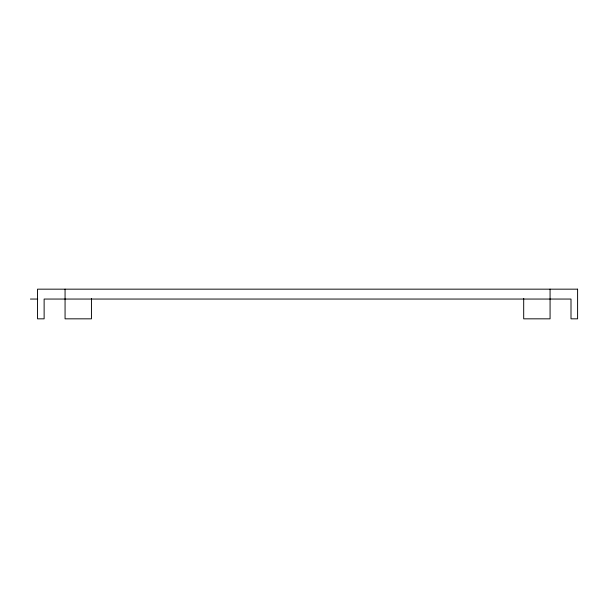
<?xml version="1.0" encoding="UTF-8"?>
<svg xmlns="http://www.w3.org/2000/svg" width="608" height="608" viewBox="0 0 608 608"><rect width="100%" height="100%" fill="white"/><g stroke="black" fill="none" stroke-linecap="round" stroke-linejoin="round"><path stroke-width="0.91" d="M30.4 299.052L37.719 299.052M550.073 289.165L550.073 318.835L523.693 318.835L523.693 298.437M91.443 298.437L91.443 318.835L65.064 318.835L65.064 289.165M577.6 289.165L37.529 289.165L37.529 318.835L44.126 318.835L44.126 299.052L571.003 299.052L571.003 318.835L577.6 318.835L577.6 289.165"/></g></svg>
